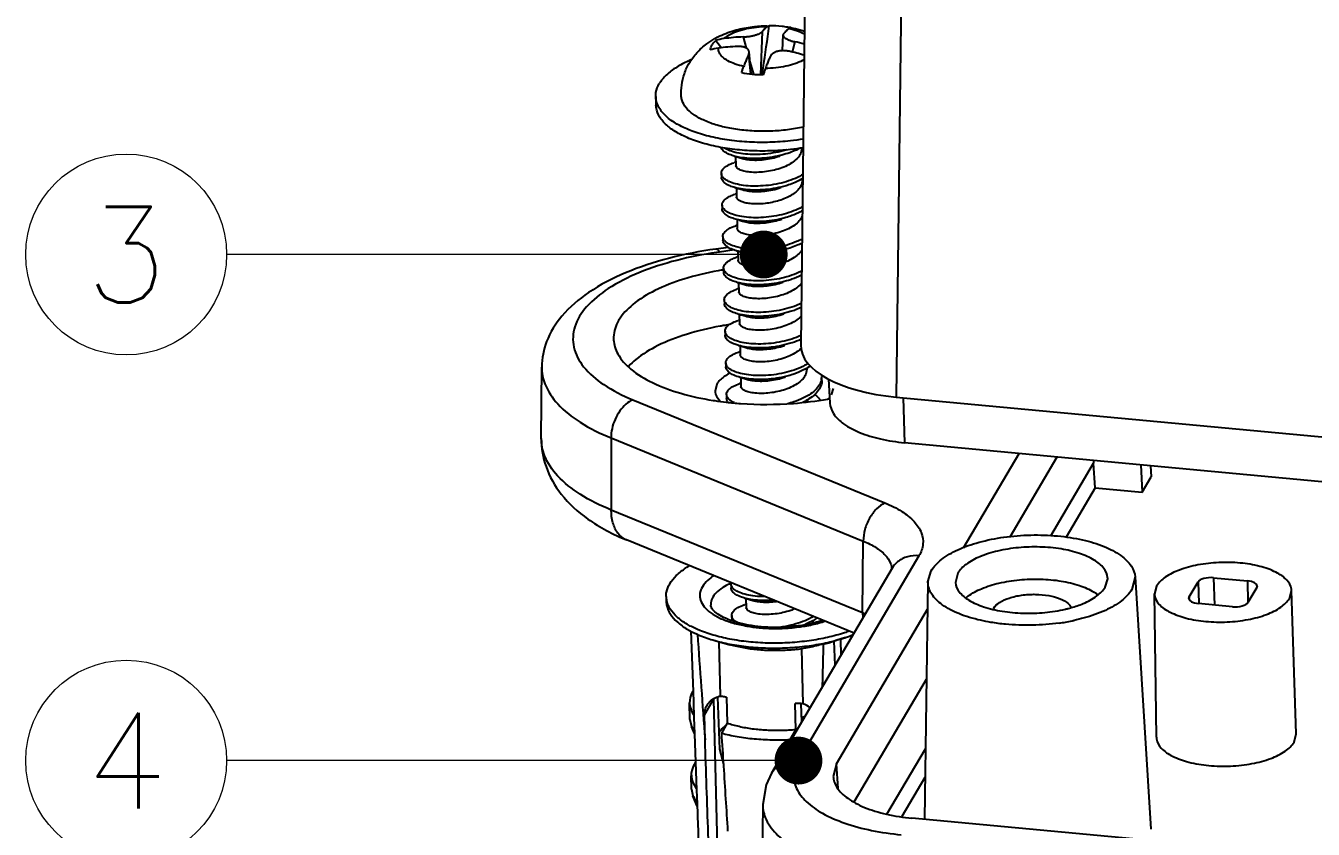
# Model space of a CAD drawing. Header units: millimetres. Extents: x 1396 to 1781, y -411 to -144.
# Drawn here: x 1429.33 to 1469.72, y -373.49 to -348.3 of the extents above; entities that cross this region are included whole.
import ezdxf
from ezdxf.enums import TextEntityAlignment as Align

# ---------------------------------------------------------------- set-up
doc = ezdxf.new("R2010")
doc.units = ezdxf.units.MM
doc.layers.add('02___PRT_ALL_AXES', color=7, linetype='Continuous')
doc.layers.add('3_ALL_AXES', color=7, linetype='Continuous')
doc.layers.add('from', color=7, linetype='Continuous', lineweight=13)
doc.styles.add('TXT', font='txt.shx', dxfattribs={"bigfont": 'gbcbig.shx'})
doc.styles.add('宋体', font='SimSun.ttf')
doc.dimstyles.new('YanXiu', dxfattribs={"dimscale": 1.5, "dimtxt": 2.5, "dimasz": 2.2, "dimexe": 0.65, "dimexo": 0.65, "dimgap": 0.5, "dimtad": 1, "dimdsep": 46, "dimtxsty": '宋体', "dimcen": 0, "dimclrd": 3, "dimclre": 3, "dimclrt": 3, "dimazin": 2, "dimtfac": 1, "dimtofl": 0, "dimtmove": 0, "dimatfit": 3, "dimfxl": 1, "dimlwd": 5, "dimlwe": 5, "dimarcsym": 0})

# ---------------------------------------------------------------- blocks, each defined once
blk = doc.blocks.new('u21')
at = {"color": 7, "linetype": 'Continuous'}
for p, q in [((-121.41, 71.228), (-121.747, 42.954)), ((-118.414, 69.589), (-118.751, 41.317)), ((-123.556, 52.61), (-123.458, 52.261)), ((-122.961, 52.774), (-123.014, 51.431)), ((-122.315, 52.18), (-122.299, 52.672)), ((-124.41, 52.499), (-124.261, 52.315)), ((-124.261, 52.315), (-124.227, 52.272)), ((-123.305, 51.449), (-123.366, 52.138)), ((-121.933, 52.458), (-122.011, 52.137)), ((-123.381, 52.06), (-123.318, 51.451)), ((-123.339, 51.83), (-123.231, 51.442)), ((-121.715, 49.124), (-121.748, 48.964)), ((-123.786, 48.685), (-123.83, 48.67)), ((-124.237, 48.33), (-124.235, 48.206)), ((-121.692, 48.134), (-121.724, 47.973)), ((-123.762, 47.695), (-123.807, 47.68)), ((-124.214, 47.34), (-124.211, 47.216)), ((-123.788, 46.895), (-123.831, 46.908)), ((-123.739, 46.705), (-123.783, 46.69)), ((-123.53, 46.822), (-123.483, 46.809)), ((-124.191, 46.35), (-124.188, 46.226)), ((-124.015, 46.012), (-124.41, 45.957)), ((-123.836, 45.93), (-124.293, 45.866)), ((-123.716, 45.715), (-123.76, 45.7)), ((-124.168, 45.36), (-124.165, 45.236)), ((-123.693, 44.724), (-123.737, 44.71)), ((-124.145, 44.37), (-124.142, 44.246)), ((-123.67, 43.734), (-123.714, 43.72)), ((-124.122, 43.379), (-124.119, 43.256)), ((-123.646, 42.744), (-123.691, 42.729)), ((-129.884, 40.019), (-129.872, 42.259)), ((-124.098, 42.389), (-124.095, 42.265)), ((-121.553, 42.193), (-121.585, 42.032)), ((-124.377, 41.724), (-124.435, 41.498)), ((-123.623, 41.754), (-123.668, 41.739)), ((-121.085, 41.841), (-121.088, 41.964)), ((-120.88, 41.886), (-120.833, 41.125)), ((-127.018, 41.235), (-119.105, 37.999)), ((-124.075, 41.399), (-124.072, 41.275)), ((-120.78, 41.387), (-120.721, 41.587)), ((-118.751, 41.317), (-22.932, 32.335)), ((-118.537, 41.297), (-118.489, 39.887)), ((-127.698, 40.035), (-127.691, 37.776)), ((-127.698, 40.035), (-119.786, 36.799)), ((-22.673, 30.905), (-118.489, 39.887)), ((-116.639, 36.592), (-114.898, 39.551)), ((-115.173, 36.94), (-113.703, 39.439)), ((-113.905, 36.97), (-112.564, 39.249)), ((-112.564, 39.332), (-112.566, 39.249)), ((-112.509, 38.471), (-112.564, 39.249)), ((-111.076, 39.192), (-111.038, 38.333)), ((-111.038, 38.333), (-110.755, 38.815)), ((-110.776, 39.164), (-110.755, 38.815)), ((-112.509, 38.471), (-113.421, 36.92)), ((-112.509, 38.471), (-111.038, 38.333)), ((-119.806, 34.55), (-127.691, 37.776)), ((-120.073, 33.919), (-127.207, 36.837)), ((-119.806, 34.55), (-119.786, 36.799)), ((-118.879, 35.949), (-122.66, 29.523)), ((-118.038, 36.342), (-121.818, 29.918)), ((-118.879, 35.949), (-118.879, 35.949)), ((-117.756, 35.525), (-117.652, 35.873)), ((-116.819, 35.794), (-116.894, 35.504)), ((-112.195, 35.361), (-112.119, 35.617)), ((-111.259, 35.677), (-111.361, 35.283)), ((-111.259, 35.678), (-110.766, 27.766)), ((-108.796, 35.653), (-108.77, 34.796)), ((-108.796, 35.653), (-107.731, 35.553)), ((-107.731, 35.553), (-107.723, 34.877)), ((-123.936, 35.458), (-123.933, 35.334)), ((-117.756, 35.525), (-117.87, 28.077)), ((-110.583, 35.393), (-110.651, 35.151)), ((-110.589, 30.65), (-110.651, 35.152)), ((-109.559, 35.05), (-109.283, 35.519)), ((-109.283, 35.519), (-109.263, 34.843)), ((-107.444, 35.346), (-107.72, 34.877)), ((-107.432, 35.391), (-107.444, 35.346)), ((-106.421, 35.003), (-106.353, 35.253)), ((-106.203, 30.753), (-106.352, 35.252)), ((-123.461, 34.823), (-123.505, 34.808)), ((-109.572, 35.003), (-109.559, 35.05)), ((-109.557, 35.003), (-109.559, 35.05)), ((-108.208, 34.743), (-109.272, 34.843)), ((-123.913, 34.468), (-123.91, 34.344)), ((-120.624, 29.818), (-117.769, 34.671)), ((-120.066, 28.624), (-117.803, 32.47)), ((-106.273, 30.498), (-106.203, 30.753)), ((-119.044, 28.236), (-117.837, 30.288)), ((-120.624, 29.818), (-120.728, 29.417)), ((-120.577, 29.042), (-120.624, 29.818)), ((-117.85, 29.392), (-118.574, 28.162)), ((-122.941, 28.546), (-122.967, 26.288)), ((-22.441, 19.131), (-118.258, 28.113))]:
    blk.add_line(p, q, dxfattribs=at)
for points in [[(-123.835, 48.876), (-123.745, 48.851), (-123.644, 48.822), (-123.577, 48.802)], [(-123.811, 47.886), (-123.722, 47.861), (-123.621, 47.832), (-123.553, 47.812)], [(-123.67, 46.862), (-123.57, 46.833), (-123.53, 46.822)], [(-123.765, 45.905), (-123.676, 45.88), (-123.575, 45.851), (-123.507, 45.832)], [(-123.742, 44.915), (-123.652, 44.89), (-123.551, 44.861), (-123.484, 44.841)], [(-123.719, 43.925), (-123.629, 43.9), (-123.528, 43.871), (-123.461, 43.851)], [(-123.696, 42.935), (-123.606, 42.91), (-123.505, 42.881), (-123.438, 42.861)], [(-123.672, 41.945), (-123.583, 41.92), (-123.482, 41.891), (-123.414, 41.871)], [(-123.51, 35.013), (-123.42, 34.988), (-123.319, 34.96), (-123.252, 34.94)], [(-122.66, 29.523), (-122.831, 29.155), (-122.941, 28.545)]]:
    blk.add_lwpolyline(points, dxfattribs=at)
for centre, radius, start, end in [((-321.012, 80.864), 200.232, 351.60535, 351.98937), ((-122.724, 52.867), 0.0936, 95.9445, 97.8874), ((-122.745, 49.128), 3.833, 83.8208, 89.8374), ((-122.705, 49.488), 3.47, 80.9335, 83.8263), ((-122.667, 49.732), 3.223, 79.0741, 80.9188), ((-123.944, 51.045), 1.527, 97.9407, 107.7541), ((-123.335, 46.714), 5.901, 92.1454, 97.991), ((-122.046, 52.799), 0.0979, 96.0125, 102.8685), ((-124.119, 50.747), 1.527, 97.9407, 107.7541), ((-123.51, 46.415), 5.901, 92.1454, 97.991), ((-123.567, 45.667), 6.655, 73.1522, 77.3394), ((-123.388, 45.979), 6.641, 74.6849, 77.3424), ((-185.894, 60.987), 63.66, 351.36721, 351.54932), ((-122.45, 32.655), 13.339, 97.943, 98.3617), ((-123.898, 45.416), 0.283, 215.8406, 217.6295), ((-122.482, 33.472), 10.225, 98.5445, 99.3515), ((-123.209, 40.577), 1.672, 116.286, 117.8062), ((-121.532, 41.953), 0.444, 346.191, 1.4393), ((-122.994, 50.769), 9.673, 261.0601, 261.3807), ((-122.949, 51.069), 9.976, 261.3881, 263.4723), ((-122.772, 51.823), 10.732, 274.2376, 280.0283), ((-121.873, 41.194), 0.344, 357.4247, 1.4442), ((-122.671, 51.195), 10.096, 280.0832, 280.3002), ((-122.655, 51.108), 10.007, 280.3003, 280.4444), ((-122.89, 51.598), 10.508, 263.4765, 265.94), ((-122.834, 52.507), 11.419, 265.9848, 274.2932), ((-120.921, 31.755), 3.01, 66.5437, 68.2428), ((-118.134, 34.553), 1.672, 180.1171, 185.0633), ((-115.458, 34.563), 0.273, 149.5811, 156.8358), ((-114.404, 38.748), 4.192, 283.2429, 284.6542), ((-114.335, 38.483), 3.919, 284.6574, 285.8603), ((-121.717, 34.262), 0.349, 354.3601, 1.466), ((-114.537, 40.702), 6.533, 277.8954, 281.4663), ((-114.445, 40.228), 6.05, 281.5057, 282.1514), ((-122.549, 33.725), 2.594, 288.4763, 291.3327), ((-122.588, 33.725), 2.725, 288.5119, 288.9813)]:
    blk.add_arc(centre, radius, start, end, dxfattribs=at)
for centre, major_axis, ratio, start_param, end_param in [((-117.745, 43.021), (4.001, 0.095), 0.434926, 3.125946, 4.448003), ((-108.896, 35.482), (0.4, 0.009), 0.435093, 1.307273, 2.877994), ((-107.832, 35.382), (0.4, 0.009), 0.435059, -0.002161, 1.307101), ((-109.172, 35.014), (0.4, 0.009), 0.435059, -3.133589, -1.834492), ((-108.107, 34.914), (0.4, 0.009), 0.435093, -1.834319, -0.263599)]:
    blk.add_ellipse(centre, major_axis=major_axis, ratio=ratio, start_param=start_param, end_param=end_param, dxfattribs=at)
for points, start_tangent, end_tangent in [([(-122.802, 52.93), (-123.131, 52.91), (-123.444, 52.86), (-123.728, 52.782), (-123.969, 52.679), (-124.155, 52.557)], (-0.999939, -0.011082), (-0.766595, -0.642131)), ([(-122.802, 52.93), (-122.829, 52.908), (-122.856, 52.884), (-122.883, 52.858), (-122.91, 52.83), (-122.936, 52.802), (-122.961, 52.774)], (-0.788317, -0.615269), (-0.647117, -0.762391)), ([(-122.802, 52.93), (-122.768, 52.951), (-122.737, 52.96)], (0.788317, 0.615269), (0.990553, 0.137133)), ([(-123.556, 52.61), (-123.507, 52.613), (-123.459, 52.617), (-123.411, 52.622), (-123.361, 52.629), (-123.311, 52.638), (-123.26, 52.648), (-123.21, 52.66), (-123.163, 52.672), (-123.12, 52.686), (-123.081, 52.701), (-123.047, 52.716), (-123.018, 52.73), (-122.995, 52.745), (-122.976, 52.759), (-122.961, 52.774)], (0.999286, 0.037787), (0.647117, 0.762391)), ([(-122.283, 52.711), (-122.293, 52.695), (-122.298, 52.679), (-122.299, 52.672)], (-0.647117, -0.762391), (-0.032424, -0.999474)), ([(-122.299, 52.672), (-122.298, 52.663), (-122.294, 52.645), (-122.283, 52.626), (-122.267, 52.606), (-122.245, 52.586), (-122.217, 52.566), (-122.185, 52.547), (-122.148, 52.529), (-122.108, 52.512), (-122.067, 52.496), (-122.025, 52.482), (-121.98, 52.47), (-121.933, 52.458)], (-0.032424, -0.999474), (0.975716, -0.219037)), ([(-122.125, 52.866), (-122.151, 52.845), (-122.178, 52.821), (-122.206, 52.794), (-122.233, 52.767), (-122.259, 52.739), (-122.283, 52.711)], (-0.788317, -0.615269), (-0.647117, -0.762391)), ([(-122.068, 52.895), (-122.09, 52.887), (-122.125, 52.866)], (-0.975165, -0.221481), (-0.788317, -0.615269)), ([(-121.63, 52.692), (-121.852, 52.79), (-122.125, 52.866)], (-0.872991, 0.487736), (-0.978171, 0.207804)), ([(-124.585, 52.201), (-124.567, 52.278), (-124.531, 52.353)], (0.121321, 0.992613), (0.507097, 0.861889)), ([(-124.531, 52.353), (-124.479, 52.427), (-124.41, 52.499)], (0.507097, 0.861889), (0.738896, 0.673819)), ([(-123.534, 51.685), (-123.807, 51.761), (-124.032, 51.862), (-124.199, 51.982), (-124.3, 52.117), (-124.33, 52.259)], (-0.978171, 0.207804), (0.041656, 0.999132)), ([(-123.366, 52.138), (-123.366, 52.139), (-123.371, 52.164), (-123.382, 52.189), (-123.398, 52.213), (-123.421, 52.235), (-123.448, 52.255), (-123.481, 52.272), (-123.517, 52.287), (-123.557, 52.298), (-123.597, 52.305), (-123.64, 52.31), (-123.684, 52.313), (-123.731, 52.312)], (-0.088932, 0.996038), (-0.999286, -0.037787)), ([(-123.381, 52.06), (-123.371, 52.087), (-123.366, 52.113), (-123.366, 52.138)], (0.408606, 0.912711), (-0.088932, 0.996038)), ([(-122.109, 52.16), (-122.157, 52.169), (-122.205, 52.176), (-122.254, 52.179), (-122.304, 52.18), (-122.354, 52.178), (-122.406, 52.172), (-122.455, 52.162), (-122.502, 52.149), (-122.545, 52.133), (-122.584, 52.114), (-122.618, 52.094), (-122.646, 52.071), (-122.67, 52.048), (-122.689, 52.023), (-122.703, 51.996)], (-0.975716, 0.219037), (-0.408606, -0.912711)), ([(-123.381, 52.06), (-123.405, 52.005), (-123.43, 51.946), (-123.457, 51.883), (-123.483, 51.818), (-123.509, 51.752), (-123.534, 51.685)], (-0.408606, -0.912711), (-0.352065, -0.935975)), ([(-122.703, 51.996), (-122.728, 51.942), (-122.753, 51.883), (-122.779, 51.82), (-122.805, 51.755), (-122.831, 51.688), (-122.857, 51.622)], (-0.408606, -0.912711), (-0.352065, -0.935975)), ([(-121.638, 51.901), (-121.69, 51.872), (-121.931, 51.769), (-122.215, 51.691), (-122.528, 51.641), (-122.857, 51.622)], (-0.86269, -0.505733), (-0.999939, -0.011082)), ([(-123.599, 51.49), (-123.569, 51.588), (-123.534, 51.685)], (0.280732, 0.959786), (0.352065, 0.935975)), ([(-123.599, 51.49), (-123.269, 51.444), (-122.921, 51.427)], (0.981846, -0.189681), (0.999991, -0.004223)), ([(-122.857, 51.622), (-122.891, 51.524), (-122.921, 51.427)], (-0.352065, -0.935975), (-0.280732, -0.959786)), ([(-123.835, 48.876), (-123.893, 48.893), (-124.08, 48.973), (-124.203, 49.069), (-124.25, 49.15)], (-0.963296, 0.268443), (-0.303172, 0.952936)), ([(-122.196, 49.071), (-122.216, 49.064), (-122.531, 48.986), (-122.857, 48.939), (-123.179, 48.922), (-123.481, 48.936), (-123.749, 48.978), (-123.971, 49.044), (-124.134, 49.129), (-124.137, 49.131)], (-0.954305, -0.298834), (-0.81582, 0.578306)), ([(-122.155, 48.959), (-122.401, 48.89), (-122.726, 48.83), (-123.054, 48.801), (-123.367, 48.803), (-123.652, 48.835), (-123.835, 48.876)], (-0.949856, -0.312687), (-0.963296, 0.268443)), ([(-121.748, 48.964), (-121.838, 48.823), (-121.983, 48.691), (-122.173, 48.578), (-122.393, 48.487), (-122.634, 48.42), (-122.882, 48.379), (-123.122, 48.363), (-123.343, 48.372), (-123.528, 48.403), (-123.667, 48.452), (-123.755, 48.515), (-123.783, 48.58)], (-0.393359, -0.919385), (-0.042563, 0.999094)), ([(-123.577, 48.802), (-123.538, 48.791), (-123.354, 48.76), (-123.134, 48.751), (-122.894, 48.767), (-122.645, 48.808), (-122.404, 48.875), (-122.389, 48.88)], (0.957779, -0.287507), (0.944375, 0.328872)), ([(-121.771, 49.123), (-121.817, 49.098), (-122.093, 48.98), (-122.155, 48.959)], (-0.877123, -0.480266), (-0.949856, -0.312687)), ([(-124.237, 48.33), (-124.232, 48.376), (-124.169, 48.483), (-124.037, 48.581), (-123.844, 48.666), (-123.83, 48.67)], (-0.030534, 0.999534), (0.949803, 0.312848)), ([(-124.204, 48.23), (-124.224, 48.268), (-124.237, 48.33)], (-0.552873, 0.833266), (-0.030534, 0.999534)), ([(-123.812, 47.886), (-123.964, 47.938), (-124.122, 48.026), (-124.213, 48.127), (-124.234, 48.206)], (-0.963688, 0.267031), (-0.040559, 0.999177)), ([(-121.681, 48.297), (-121.721, 48.273), (-121.982, 48.148), (-122.279, 48.049), (-122.599, 47.98), (-122.926, 47.941), (-123.244, 47.933), (-123.538, 47.955), (-123.794, 48.004), (-124, 48.076), (-124.145, 48.166), (-124.204, 48.23)], (-0.854, -0.520273), (-0.552873, 0.833266)), ([(-121.684, 48.17), (-121.917, 48.05), (-122.131, 47.969)], (-0.855673, -0.517517), (-0.949937, -0.312441)), ([(-124.214, 47.34), (-124.196, 47.421), (-124.109, 47.527), (-123.954, 47.622), (-123.807, 47.68)], (-0.005964, 0.999982), (0.950118, 0.311891)), ([(-122.131, 47.969), (-122.209, 47.945), (-122.527, 47.868), (-122.856, 47.822), (-123.179, 47.808), (-123.481, 47.825), (-123.747, 47.869), (-123.812, 47.886)], (-0.949937, -0.312441), (-0.963688, 0.267031)), ([(-123.553, 47.812), (-123.514, 47.801), (-123.329, 47.77), (-123.108, 47.761), (-122.868, 47.777), (-122.62, 47.818), (-122.379, 47.885), (-122.366, 47.89)], (0.957773, -0.287525), (0.944372, 0.328879)), ([(-121.724, 47.973), (-121.802, 47.848), (-121.924, 47.728), (-122.085, 47.622), (-122.272, 47.533), (-122.481, 47.463), (-122.701, 47.412), (-122.922, 47.382), (-123.135, 47.373), (-123.331, 47.383), (-123.497, 47.411)], (-0.393359, -0.919385), (-0.972219, 0.234074)), ([(-124.176, 47.234), (-124.211, 47.312), (-124.214, 47.34)], (-0.579891, 0.814694), (-0.005964, 0.999982)), ([(-121.693, 47.286), (-121.767, 47.245), (-122.039, 47.127), (-122.345, 47.036), (-122.668, 46.975), (-122.994, 46.945), (-123.306, 46.946), (-123.591, 46.976), (-123.834, 47.032)], (-0.866143, -0.499797), (-0.955088, 0.296321)), ([(-123.497, 47.411), (-123.615, 47.449), (-123.701, 47.496), (-123.75, 47.551), (-123.76, 47.59)], (-0.972219, 0.234074), (-0.039087, 0.999236)), ([(-123.831, 46.908), (-124.023, 46.987), (-124.15, 47.082), (-124.208, 47.188), (-124.211, 47.216)], (-0.955088, 0.296321), (-0.005964, 0.999982)), ([(-124.153, 47.206), (-124.176, 47.234)], (-0.673262, 0.739404), (-0.579891, 0.814694)), ([(-123.834, 47.032), (-124.026, 47.11), (-124.153, 47.206)], (-0.955088, 0.296321), (-0.673262, 0.739404)), ([(-122.108, 46.979), (-122.332, 46.915), (-122.656, 46.853), (-122.984, 46.822), (-123.299, 46.822), (-123.586, 46.852), (-123.788, 46.895)], (-0.949855, -0.312691), (-0.96334, 0.268284)), ([(-121.701, 46.983), (-121.791, 46.843), (-121.937, 46.711), (-122.127, 46.598), (-122.347, 46.507), (-122.587, 46.44), (-122.836, 46.398), (-123.076, 46.383), (-123.297, 46.392), (-123.482, 46.423), (-123.621, 46.471), (-123.709, 46.534), (-123.737, 46.6)], (-0.393359, -0.919385), (-0.042559, 0.999094)), ([(-123.483, 46.809), (-123.317, 46.781), (-123.121, 46.771), (-122.908, 46.78), (-122.687, 46.81), (-122.467, 46.861), (-122.343, 46.9)], (0.972219, -0.234074), (0.944303, 0.329078)), ([(-121.694, 47.159), (-121.752, 47.128), (-122.025, 47.008), (-122.108, 46.979)], (-0.867744, -0.497012), (-0.949855, -0.312691)), ([(-124.19, 46.35), (-124.188, 46.386), (-124.13, 46.494), (-124.003, 46.594), (-123.811, 46.681), (-123.783, 46.69)], (-0.038305, 0.999266), (0.949702, 0.313154)), ([(-124.159, 46.252), (-124.173, 46.277), (-124.19, 46.35)], (-0.538544, 0.842597), (-0.038305, 0.999266)), ([(-123.765, 45.905), (-123.927, 45.962), (-124.082, 46.051), (-124.17, 46.153), (-124.187, 46.226)], (-0.963694, 0.267009), (-0.038305, 0.999266)), ([(-121.705, 46.276), (-121.879, 46.191), (-122.174, 46.086), (-122.494, 46.01), (-122.824, 45.965), (-123.148, 45.952), (-123.45, 45.969), (-123.715, 46.015), (-123.93, 46.085), (-124.085, 46.175), (-124.159, 46.252)], (-0.877046, -0.480406), (-0.538544, 0.842597)), ([(-121.706, 46.15), (-121.876, 46.067), (-122.085, 45.989)], (-0.878352, -0.478014), (-0.949934, -0.312451)), ([(-124.41, 45.957), (-125.892, 45.664), (-127.243, 45.213), (-128.4, 44.595), (-129.241, 43.853), (-129.718, 43.061), (-129.872, 42.259)], (-0.990405, -0.138198), (-0.005657, -0.999984)), ([(-124.39, 45.852), (-125.635, 45.604), (-126.825, 45.213), (-127.786, 44.717), (-128.468, 44.142), (-128.834, 43.521), (-128.864, 42.885), (-128.556, 42.27), (-127.926, 41.709), (-127.018, 41.235)], (-0.989368, -0.145432), (0.925561, -0.378598)), ([(-124.293, 45.866), (-124.373, 45.95), (-124.41, 45.952)], (-0.541472, 0.840719), (-0.990021, -0.140923)), ([(-124.168, 45.36), (-124.14, 45.459), (-124.041, 45.564), (-123.874, 45.657), (-123.76, 45.7)], (-0.012561, 0.999921), (0.949952, 0.312397)), ([(-122.085, 45.989), (-122.171, 45.962), (-122.491, 45.886), (-122.821, 45.841), (-123.145, 45.828), (-123.447, 45.846), (-123.712, 45.891), (-123.765, 45.905)], (-0.949934, -0.312451), (-0.963694, 0.267009)), ([(-121.706, 45.938), (-121.768, 45.853), (-121.912, 45.722), (-122.102, 45.609), (-122.322, 45.518), (-122.562, 45.45), (-122.81, 45.408), (-123.05, 45.392), (-123.272, 45.401), (-123.459, 45.433), (-123.597, 45.481), (-123.685, 45.544), (-123.714, 45.61)], (-0.508546, -0.861035), (-0.042524, 0.999095)), ([(-123.507, 45.832), (-123.468, 45.821), (-123.283, 45.79), (-123.062, 45.781), (-122.822, 45.796), (-122.573, 45.838), (-122.333, 45.905), (-122.32, 45.91)], (0.957773, -0.287526), (0.944372, 0.32888)), ([(-124.162, 45.306), (-124.333, 45.277), (-125.411, 45.018), (-126.32, 44.658), (-127.017, 44.216), (-127.458, 43.72)], (-0.987388, -0.158317), (-0.507097, -0.861889)), ([(-124.127, 45.25), (-124.167, 45.35), (-124.168, 45.36)], (-0.585457, 0.810704), (-0.012561, 0.999921)), ([(-123.742, 44.915), (-123.822, 44.94), (-124.003, 45.022), (-124.119, 45.119), (-124.164, 45.226), (-124.165, 45.236)], (-0.96335, 0.268248), (-0.012561, 0.999921)), ([(-121.718, 45.266), (-121.745, 45.252), (-122.025, 45.136), (-122.336, 45.047), (-122.664, 44.989), (-122.992, 44.963), (-123.305, 44.968), (-123.587, 45.003), (-123.824, 45.063), (-124.006, 45.145), (-124.122, 45.243)], (-0.887699, -0.460424), (-0.610483, 0.792029)), ([(-122.062, 44.999), (-122.333, 44.923), (-122.661, 44.866), (-122.989, 44.839), (-123.302, 44.844), (-123.584, 44.879), (-123.742, 44.915)], (-0.949866, -0.312658), (-0.96335, 0.268248)), ([(-121.72, 44.893), (-121.744, 44.863), (-121.888, 44.733), (-122.077, 44.619), (-122.297, 44.528), (-122.538, 44.46), (-122.785, 44.419), (-123.025, 44.402), (-123.248, 44.411), (-123.435, 44.442), (-123.574, 44.491), (-123.662, 44.554), (-123.69, 44.619)], (-0.606546, -0.795049), (-0.042552, 0.999094)), ([(-123.484, 44.842), (-123.445, 44.831), (-123.258, 44.799), (-123.036, 44.791), (-122.796, 44.807), (-122.548, 44.848), (-122.308, 44.916), (-122.297, 44.919)], (0.957771, -0.287532), (0.944369, 0.328888)), ([(-121.72, 45.14), (-121.742, 45.129), (-122.022, 45.012), (-122.062, 44.999)], (-0.888909, -0.458084), (-0.949866, -0.312658)), ([(-124.144, 44.37), (-124.137, 44.424), (-124.067, 44.531), (-123.928, 44.63), (-123.737, 44.71)], (-0.023737, 0.999718), (0.949993, 0.312271)), ([(-124.111, 44.269), (-124.134, 44.315), (-124.144, 44.37)], (-0.560648, 0.828054), (-0.023737, 0.999718)), ([(-123.719, 43.925), (-123.912, 43.995), (-124.056, 44.087), (-124.131, 44.191), (-124.141, 44.246)], (-0.96358, 0.267419), (-0.023737, 0.999718)), ([(-121.729, 44.259), (-121.881, 44.191), (-122.181, 44.09), (-122.504, 44.019), (-122.834, 43.98), (-123.155, 43.972), (-123.452, 43.995), (-123.709, 44.045), (-123.915, 44.119), (-124.059, 44.211), (-124.111, 44.269)], (-0.896209, -0.443631), (-0.560648, 0.828054)), ([(-121.73, 44.133), (-121.878, 44.067), (-122.039, 44.008)], (-0.897291, -0.44144), (-0.949898, -0.312561)), ([(-127.458, 43.72), (-127.617, 43.197), (-127.615, 43.113)], (-0.507097, -0.861889), (0.068353, -0.997661)), ([(-124.121, 43.379), (-124.121, 43.388), (-124.082, 43.497), (-123.97, 43.6), (-123.794, 43.691), (-123.714, 43.72)], (-0.033641, 0.999434), (0.94974, 0.313038)), ([(-122.039, 44.008), (-122.178, 43.966), (-122.501, 43.896), (-122.831, 43.856), (-123.152, 43.848), (-123.449, 43.871), (-123.706, 43.922), (-123.719, 43.925)], (-0.949898, -0.312561), (-0.96358, 0.267419)), ([(-121.734, 43.858), (-121.866, 43.742), (-122.055, 43.628), (-122.275, 43.537), (-122.516, 43.47), (-122.764, 43.428), (-123.004, 43.412), (-123.226, 43.421), (-123.412, 43.452), (-123.551, 43.501), (-123.639, 43.564), (-123.667, 43.629)], (-0.673484, -0.739202), (-0.042524, 0.999095)), ([(-123.461, 43.851), (-123.421, 43.84), (-123.234, 43.809), (-123.011, 43.8), (-122.771, 43.817), (-122.524, 43.858), (-122.282, 43.926), (-122.273, 43.929)], (0.957772, -0.287528), (0.944366, 0.328897)), ([(-124.144, 43.562), (-124.271, 43.54), (-125.334, 43.284), (-126.231, 42.93), (-126.919, 42.493), (-127.148, 42.277)], (-0.986707, -0.162508), (-0.676213, -0.736706)), ([(-124.088, 43.281), (-124.121, 43.379)], (-0.537685, 0.843146), (-0.033641, 0.999434)), ([(-123.696, 42.935), (-123.81, 42.972), (-123.981, 43.057), (-124.085, 43.157), (-124.119, 43.256)], (-0.963529, 0.267603), (-0.033641, 0.999434)), ([(-121.743, 43.251), (-122.03, 43.138), (-122.345, 43.055), (-122.674, 43.002), (-123.001, 42.981), (-123.309, 42.992), (-123.585, 43.031), (-123.813, 43.096), (-123.984, 43.181), (-124.088, 43.281)], (-0.905062, -0.425281), (-0.537685, 0.843146)), ([(-127.615, 43.113), (-127.485, 42.677), (-127.073, 42.194), (-126.397, 41.77), (-125.508, 41.436), (-124.497, 41.214)], (0.068353, -0.997661), (0.987851, -0.155407)), ([(-122.015, 43.018), (-122.027, 43.015), (-122.342, 42.931), (-122.671, 42.878), (-122.998, 42.858), (-123.306, 42.868), (-123.582, 42.907), (-123.696, 42.935)], (-0.949924, -0.312482), (-0.963529, 0.267603)), ([(-121.723, 42.855), (-121.842, 42.752), (-122.03, 42.639), (-122.25, 42.548), (-122.491, 42.48), (-122.739, 42.438), (-122.979, 42.422), (-123.202, 42.431), (-123.389, 42.462), (-123.528, 42.511), (-123.616, 42.574), (-123.644, 42.639)], (-0.690976, -0.722878), (-0.042555, 0.999094)), ([(-123.437, 42.861), (-123.398, 42.85), (-123.212, 42.819), (-122.99, 42.81), (-122.75, 42.826), (-122.502, 42.868), (-122.261, 42.935), (-122.25, 42.939)], (0.957771, -0.287532), (0.944369, 0.328888)), ([(-121.744, 43.125), (-122.015, 43.018)], (-0.905994, -0.423292), (-0.949924, -0.312482)), ([(-124.098, 42.389), (-124.084, 42.462), (-124.002, 42.569), (-123.851, 42.665), (-123.691, 42.729)], (-0.008892, 0.99996), (0.950136, 0.311836)), ([(-129.871, 42.259), (-129.772, 41.732), (-129.367, 41.102), (-128.665, 40.528), (-127.698, 40.035)], (0.000016, -1), (0.925561, -0.378598)), ([(-123.989, 42.056), (-124.145, 41.961), (-124.377, 41.724)], (-0.884462, -0.466613), (-0.507097, -0.861889)), ([(-124.062, 42.285), (-124.093, 42.353), (-124.098, 42.389)], (-0.576566, 0.81705), (-0.008892, 0.99996)), ([(-123.672, 41.945), (-123.699, 41.952), (-123.895, 42.029), (-124.027, 42.124), (-124.091, 42.229), (-124.095, 42.265)], (-0.963328, 0.268327), (-0.008892, 0.99996)), ([(-124.03, 42.248), (-124.062, 42.285)], (-0.697216, 0.716861), (-0.576566, 0.81705)), ([(-121.503, 42.38), (-121.614, 42.314), (-121.883, 42.191), (-122.188, 42.096), (-122.514, 42.03), (-122.843, 41.996), (-123.161, 41.994), (-123.452, 42.021), (-123.702, 42.076), (-123.898, 42.153), (-124.03, 42.248)], (-0.838046, -0.545599), (-0.697216, 0.716861)), ([(-121.992, 42.028), (-122.185, 41.972), (-122.511, 41.906), (-122.84, 41.872), (-123.158, 41.87), (-123.449, 41.898), (-123.672, 41.945)], (-0.949863, -0.312665), (-0.963328, 0.268327)), ([(-121.585, 42.032), (-121.675, 41.893), (-121.817, 41.763), (-122.005, 41.65), (-122.225, 41.558), (-122.467, 41.49), (-122.714, 41.448), (-122.954, 41.432), (-123.177, 41.44), (-123.366, 41.472), (-123.505, 41.521), (-123.593, 41.584), (-123.621, 41.649)], (-0.393359, -0.919385), (-0.04265, 0.99909)), ([(-121.441, 42.297), (-121.611, 42.191), (-121.88, 42.068), (-121.992, 42.028)], (-0.809544, -0.587059), (-0.949863, -0.312665)), ([(-124.075, 41.399), (-124.073, 41.427), (-124.021, 41.535), (-123.898, 41.637), (-123.711, 41.724), (-123.668, 41.739)], (-0.040976, 0.99916), (0.949661, 0.313281)), ([(-123.414, 41.871), (-123.375, 41.86), (-123.187, 41.829), (-122.965, 41.82), (-122.724, 41.836), (-122.477, 41.878), (-122.236, 41.946), (-122.227, 41.949)], (0.957772, -0.287528), (0.944366, 0.328897)), ([(-121.1, 41.847), (-121.159, 41.705), (-121.294, 41.536), (-121.492, 41.382), (-121.743, 41.249), (-122.035, 41.142), (-122.153, 41.109)], (-0.237713, -0.971335), (-0.96794, -0.251182)), ([(-121.085, 41.841), (-121.09, 41.758), (-121.156, 41.581), (-121.291, 41.412), (-121.489, 41.258), (-121.669, 41.158)], (0.024056, -0.999711), (-0.899497, -0.436926)), ([(-127.018, 41.235), (-127.23, 41.094), (-127.42, 40.881), (-127.57, 40.617), (-127.666, 40.326), (-127.698, 40.035)], (-0.907933, -0.419116), (0.003003, -0.999995)), ([(-124.435, 41.498), (-124.433, 41.472), (-124.307, 41.227), (-124.261, 41.18)], (0.049012, -0.998798), (0.734535, -0.678571)), ([(-124.044, 41.302), (-124.053, 41.318), (-124.075, 41.399)], (-0.530434, 0.847726), (-0.040976, 0.99916)), ([(-124.03, 41.162), (-124.05, 41.194), (-124.072, 41.275)], (-0.599416, 0.800438), (-0.040976, 0.99916)), ([(-123.839, 41.145), (-123.96, 41.217), (-124.044, 41.302)], (-0.906856, 0.42144), (-0.530434, 0.847726)), ([(-121.304, 41.404), (-121.21, 41.312), (-121.147, 41.229)], (0.762165, -0.647383), (0.540732, -0.841195)), ([(-120.899, 41.242), (-120.833, 41.311)], (0.729972, 0.683477), (0.635648, 0.771979)), ([(-120.833, 41.125), (-120.72, 40.799), (-120.401, 40.479), (-119.9, 40.208), (-119.248, 40.006), (-118.489, 39.887)], (0.065475, -0.997854), (0.995635, -0.093332)), ([(-129.884, 40.019), (-129.737, 39.136), (-129.261, 38.276), (-128.427, 37.494), (-127.207, 36.837)], (-0.005657, -0.999984), (0.925561, -0.378598)), ([(-127.691, 37.776), (-128.667, 38.272), (-129.375, 38.851), (-129.784, 39.487), (-129.884, 40.019)], (-0.925561, 0.378598), (-0.000016, 1)), ([(-119.105, 37.999), (-119.368, 37.81), (-119.588, 37.517), (-119.735, 37.163), (-119.785, 36.799)], (-0.907933, -0.419115), (0.003003, -0.999995)), ([(-119.105, 37.999), (-118.576, 37.729), (-118.189, 37.413), (-117.965, 37.066), (-117.915, 36.703), (-118.038, 36.342)], (0.925537, -0.378658), (-0.506838, -0.862041)), ([(-127.207, 36.837), (-127.241, 36.852), (-127.481, 37.052), (-127.637, 37.37), (-127.691, 37.776)], (-0.926824, 0.375495), (-0.003003, 0.999995)), ([(-119.786, 36.799), (-119.387, 36.598), (-119.098, 36.362), (-118.93, 36.103)], (0.92763, -0.373501), (0.355398, -0.934715)), ([(-117.652, 35.873), (-117.334, 36.221), (-116.824, 36.525), (-116.155, 36.765), (-115.374, 36.924), (-114.534, 36.991), (-113.692, 36.962), (-112.906, 36.839), (-112.229, 36.629), (-111.707, 36.348), (-111.376, 36.015), (-111.259, 35.677)], (0.507097, 0.861889), (0.06582, -0.997831)), ([(-118.038, 36.342), (-118.401, 36.31), (-118.708, 36.15), (-118.879, 35.949)], (-0.995635, 0.093332), (-0.508277, -0.861193)), ([(-112.119, 35.617), (-112.12, 35.656), (-112.239, 35.946), (-112.54, 36.204), (-113.004, 36.414), (-113.583, 36.554), (-114.246, 36.616), (-114.92, 36.594), (-115.57, 36.488), (-116.127, 36.311), (-116.557, 36.072), (-116.819, 35.794)], (0.022655, 0.999743), (-0.507097, -0.861889)), ([(-118.93, 36.103), (-118.891, 35.92)], (0.355398, -0.934715), (0.060669, -0.998158)), ([(-106.353, 35.253), (-106.356, 35.296), (-106.502, 35.579), (-106.843, 35.824), (-107.346, 36.009), (-107.963, 36.114), (-108.632, 36.129), (-109.289, 36.054), (-109.868, 35.894), (-110.314, 35.667), (-110.583, 35.393)], (-0.01991, 0.999802), (-0.507097, -0.861889)), ([(-116.56, 35.027), (-116.5, 35.074), (-116.077, 35.309), (-115.529, 35.484), (-114.89, 35.587), (-114.227, 35.609), (-113.575, 35.548), (-113.005, 35.41), (-112.548, 35.204)], (0.766284, 0.642501), (0.854454, -0.519527)), ([(-123.936, 35.458), (-123.932, 35.496)], (-0.005689, 0.999984), (0.20226, 0.979332)), ([(-123.898, 35.352), (-123.933, 35.432), (-123.936, 35.458)], (-0.580576, 0.814206), (-0.005689, 0.999984)), ([(-123.51, 35.013), (-123.558, 35.028), (-123.748, 35.107), (-123.874, 35.203), (-123.93, 35.309), (-123.933, 35.334)], (-0.963285, 0.268482), (-0.005689, 0.999984)), ([(-123.877, 35.326), (-123.898, 35.352)], (-0.665037, 0.74681), (-0.580576, 0.814206)), ([(-122.872, 35.06), (-123.029, 35.064), (-123.316, 35.094), (-123.561, 35.151), (-123.751, 35.231), (-123.877, 35.326)], (-0.999998, 0.001823), (-0.665037, 0.74681)), ([(-115.782, 34.253), (-116.108, 34.317), (-116.785, 34.526), (-117.307, 34.807), (-117.638, 35.141), (-117.756, 35.504), (-117.756, 35.525)], (-0.986368, 0.164557), (0.017172, 0.999853)), ([(-116.894, 35.504), (-116.894, 35.499), (-116.775, 35.209), (-116.474, 34.951), (-116.01, 34.742), (-115.431, 34.602)], (0.058461, -0.99829), (0.986932, -0.161137)), ([(-113.264, 34.714), (-112.887, 34.845), (-112.457, 35.083), (-112.195, 35.361)], (0.961903, 0.273391), (0.507097, 0.861889)), ([(-111.361, 35.283), (-111.679, 34.935), (-112.19, 34.63), (-112.859, 34.39), (-113.172, 34.314)], (-0.507097, -0.861889), (-0.977591, -0.210515)), ([(-112.548, 35.204), (-112.425, 35.12)], (0.854454, -0.519527), (0.794439, -0.607344)), ([(-110.651, 35.151), (-110.647, 35.1), (-110.502, 34.817), (-110.161, 34.572), (-109.657, 34.387), (-109.041, 34.282), (-108.371, 34.267), (-107.715, 34.342), (-107.135, 34.502), (-106.689, 34.729), (-106.421, 35.003)], (0.000925, -1), (0.507097, 0.861889)), ([(-123.912, 34.468), (-123.909, 34.506), (-123.85, 34.614), (-123.72, 34.715), (-123.527, 34.801), (-123.505, 34.808)], (-0.036816, 0.999322), (0.949728, 0.313077)), ([(-122.594, 34.947), (-122.71, 34.94), (-123.026, 34.94), (-123.313, 34.971), (-123.51, 35.013)], (-0.996864, -0.079128), (-0.963285, 0.268482)), ([(-123.252, 34.94), (-123.213, 34.929), (-123.023, 34.898), (-122.799, 34.889), (-122.559, 34.906), (-122.507, 34.912)], (0.957805, -0.287417), (0.99026, 0.139232)), ([(-115.694, 34.701), (-115.514, 34.876), (-115.207, 35.017), (-114.819, 35.105), (-114.383, 35.132), (-113.967, 35.093), (-113.606, 34.991), (-113.356, 34.844), (-113.263, 34.728)], (0.507097, 0.861889), (0.456858, -0.88954)), ([(-123.881, 34.37), (-123.896, 34.397), (-123.912, 34.468)], (-0.541558, 0.840663), (-0.036816, 0.999322)), ([(-123.902, 34.3), (-123.909, 34.344)], (-0.269623, 0.962966), (-0.036816, 0.999322)), ([(-123.734, 34.244), (-123.81, 34.295), (-123.881, 34.37)], (-0.869322, 0.494246), (-0.541558, 0.840663)), ([(-121.933, 34.677), (-122.06, 34.628), (-122.304, 34.559), (-122.553, 34.517), (-122.792, 34.501), (-123.016, 34.509), (-123.206, 34.541), (-123.345, 34.591), (-123.431, 34.653), (-123.458, 34.718)], (-0.919519, -0.393044), (-0.043267, 0.999064)), ([(-121.347, 34.44), (-121.352, 34.437), (-121.608, 34.306), (-121.903, 34.202), (-122.224, 34.126), (-122.418, 34.096)], (-0.850448, -0.52606), (-0.99232, -0.123693)), ([(-121.235, 34.391), (-121.349, 34.313), (-121.605, 34.183), (-121.612, 34.179)], (-0.79849, -0.602008), (-0.921312, -0.388825)), ([(-115.431, 34.602), (-114.768, 34.54), (-114.093, 34.562), (-113.444, 34.667)], (0.986932, -0.161137), (0.973372, 0.229232)), ([(-113.64, 34.231), (-114.48, 34.164), (-115.322, 34.193), (-115.782, 34.253)], (-0.990424, -0.138059), (-0.986368, 0.164557)), ([(-110.589, 30.649), (-110.585, 30.598), (-110.437, 30.309), (-110.089, 30.058), (-109.576, 29.87), (-108.946, 29.763), (-108.263, 29.747), (-107.593, 29.824), (-107.002, 29.987), (-106.547, 30.219), (-106.273, 30.498)], (0.000943, -1), (0.507097, 0.861889)), ([(-121.818, 29.918), (-122.181, 29.885), (-122.487, 29.726), (-122.659, 29.524)], (-0.995635, 0.093332), (-0.508278, -0.861193)), ([(-121.818, 29.918), (-121.96, 29.482), (-121.877, 29.047), (-121.572, 28.634), (-121.061, 28.265), (-120.368, 27.959), (-119.53, 27.731), (-118.592, 27.593)], (-0.506759, -0.862088), (0.995625, -0.09344)), ([(-120.728, 29.417), (-120.698, 29.257), (-120.61, 29.074), (-120.468, 28.9), (-120.274, 28.736), (-120.031, 28.586), (-119.745, 28.451), (-119.418, 28.335), (-119.058, 28.239), (-118.258, 28.113)], (0.062968, -0.998016), (0.995635, -0.093332)), ([(-122.94, 28.545), (-122.836, 28.074), (-122.463, 27.572), (-121.839, 27.122), (-120.995, 26.747), (-119.972, 26.465), (-118.821, 26.29)], (-0.005908, -0.999983), (0.995209, -0.097772))]:
    blk.add_spline(points, degree=3, dxfattribs=dict(at, start_tangent=start_tangent, end_tangent=end_tangent))
at = {"layer": '02___PRT_ALL_AXES', "color": 7, "linetype": 'Continuous'}
for p, q in [((-125.969, 35.061), (-125.966, 34.906)), ((-125.192, 33.982), (-125.124, 32.081)), ((-124.445, 33.685), (-123.971, 33.55)), ((-124.263, 31.944), (-124.303, 33.644)), ((-120.647, 33.679), (-120.698, 33.664)), ((-120.67, 32.906), (-120.698, 33.664)), ((-120.345, 33.781), (-120.646, 33.68)), ((-120.498, 33.729), (-120.486, 33.217)), ((-121.718, 33.42), (-121.678, 31.702)), ((-125.142, 32.08), (-125.124, 32.079)), ((-125.124, 32.081), (-125.112, 31.737)), ((-124.361, 31.912), (-124.296, 30.275)), ((-124.076, 31.906), (-124.057, 31.087)), ((-125.221, 31.205), (-125.233, 31.734)), ((-125.112, 31.737), (-125.095, 31.266)), ((-124.767, 31.34), (-124.479, 31.83)), ((-124.479, 31.83), (-124.089, 15.182)), ((-121.902, 30.885), (-121.922, 31.704)), ((-121.74, 31.707), (-121.74, 31.7)), ((-121.74, 31.7), (-121.723, 31.137)), ((-125.221, 31.205), (-125.173, 30.989)), ((-125.095, 31.266), (-125.077, 30.76)), ((-124.749, 30.566), (-124.767, 31.34)), ((-121.723, 31.137), (-121.723, 31.116)), ((-125.077, 30.767), (-125.173, 30.989)), ((-125.077, 30.76), (-125.013, 28.99)), ((-124.057, 31.087), (-124.236, 30.783)), ((-122.081, 30.581), (-121.902, 30.885)), ((-122.077, 30.514), (-122.081, 30.581)), ((-124.296, 30.275), (-124.174, 29.809)), ((-125.088, 29.803), (-125.042, 29.799)), ((-125.17, 29.018), (-125.18, 29.456)), ((-125.17, 29.018), (-125.127, 28.817)), ((-124.995, 28.488), (-125.127, 28.817)), ((-125.013, 28.99), (-124.998, 28.575))]:
    blk.add_line(p, q, dxfattribs=at)
for centre, radius, start, end in [((-122.988, 33.382), 2.306, 114.1774, 114.5423), ((-125.283, 35.076), 0.687, 181.3, 192.1969), ((-125.289, 35.076), 0.68, 192.2327, 193.7951), ((-122.493, 39.081), 4.984, 277.7048, 277.8363), ((1262.988, 131.811), 1391.425, 184.03586, 184.172741), ((-122.23, 38.709), 5.272, 283.0485, 286.8935), ((-121.825, 38.214), 4.674, 288.4566, 291.7193), ((-121.812, 30.512), 1.197, 83.5617, 95.2571), ((-121.985, 30.886), 0.872, 52.2629, 69.3517), ((-123.781, 30.452), 0.638, 143.6059, 147.573)]:
    blk.add_arc(centre, radius, start, end, dxfattribs=at)
for centre, major_axis, ratio, start_param, end_param in [((-122.35, 31.819), (2.883, 0.09), 0.457817, 9.15761, 9.707601), ((-122.35, 31.819), (2.884, 0.046), 0.412294, 2.863094, 2.881035), ((-123.554, 32.084), (0.877, 0.449), 0.655348, 2.794265, 2.835491), ((-122.297, 29.541), (2.883, 0.09), 0.457817, 9.15761, 9.743433), ((-122.297, 29.541), (2.884, 0.046), 0.412294, 2.834304, 2.881035)]:
    blk.add_ellipse(centre, major_axis=major_axis, ratio=ratio, start_param=start_param, end_param=end_param, dxfattribs=at)
for points, start_tangent, end_tangent in [([(-125.856, 35.465), (-125.652, 35.72), (-125.348, 35.96), (-125.23, 36.033)], (0.507097, 0.861889), (0.864068, 0.503375)), ([(-124.47, 35.721), (-124.667, 35.57), (-124.833, 35.369)], (-0.840046, -0.542515), (-0.507097, -0.861889)), ([(-125.969, 35.061), (-125.958, 35.2), (-125.856, 35.465)], (-0.023068, 0.999734), (0.507097, 0.861889)), ([(-124.833, 35.369), (-124.908, 35.16), (-124.888, 34.948), (-124.774, 34.744), (-124.57, 34.555), (-124.283, 34.389), (-123.924, 34.252), (-123.508, 34.15), (-123.441, 34.137)], (-0.507097, -0.861889), (0.984933, -0.172936)), ([(-123.946, 35.479), (-124.138, 35.379), (-124.357, 35.218), (-124.503, 35.043)], (-0.90965, -0.415375), (-0.507097, -0.861889)), ([(-125.965, 34.906), (-125.95, 34.775), (-125.837, 34.513), (-125.621, 34.265), (-125.308, 34.039), (-125.017, 33.89)], (0.023263, -0.999729), (0.912438, -0.409215)), ([(-125.178, 34.12), (-125.313, 34.195), (-125.626, 34.421), (-125.842, 34.669), (-125.949, 34.913)], (-0.887976, 0.45989), (-0.238401, 0.971167)), ([(-124.503, 35.043), (-124.568, 34.861), (-124.571, 34.79)], (-0.507097, -0.861889), (0.043759, -0.999042)), ([(-123.924, 34.306), (-124.112, 34.381), (-124.328, 34.498), (-124.472, 34.614), (-124.549, 34.715), (-124.571, 34.79)], (-0.94293, 0.33299), (-0.041223, 0.99915)), ([(-120.228, 33.978), (-120.371, 33.928), (-120.903, 33.782), (-121.482, 33.676), (-122.089, 33.616), (-122.707, 33.602), (-123.316, 33.635), (-123.899, 33.714), (-124.436, 33.836), (-124.913, 33.998), (-125.178, 34.12)], (-0.939728, -0.341922), (-0.887976, 0.45989)), ([(-121.825, 34.142), (-122.245, 34.102), (-122.674, 34.097), (-123.092, 34.125), (-123.481, 34.185), (-123.826, 34.273), (-123.924, 34.306)], (-0.990972, -0.13407), (-0.94293, 0.33299)), ([(-123.441, 34.137), (-123.051, 34.085), (-122.569, 34.062), (-122.082, 34.08), (-121.807, 34.109)], (0.984933, -0.172936), (0.99147, 0.130338)), ([(-121.052, 34.318), (-121.077, 34.309), (-121.43, 34.212), (-121.813, 34.143)], (-0.946556, -0.32254), (-0.990662, -0.136344)), ([(-121.807, 34.109), (-121.608, 34.139), (-121.166, 34.236), (-120.991, 34.289)], (0.99147, 0.130338), (0.950249, 0.311492)), ([(-125.017, 33.89), (-124.907, 33.843), (-124.445, 33.685)], (0.912438, -0.409215), (0.962111, -0.27266)), ([(-124.445, 33.685), (-124.431, 33.681), (-123.894, 33.559), (-123.312, 33.48), (-122.704, 33.447), (-122.086, 33.461), (-121.479, 33.521), (-120.901, 33.626), (-120.369, 33.773), (-120.345, 33.781)], (0.962111, -0.27266), (0.948306, 0.317359)), ([(-121.718, 33.42), (-122.175, 33.377), (-122.64, 33.367), (-123.098, 33.392), (-123.536, 33.451), (-123.942, 33.542), (-123.971, 33.55)], (-0.991144, -0.132791), (-0.962122, 0.27262)), ([(-121.04, 33.573), (-121.256, 33.517), (-121.482, 33.466), (-121.718, 33.42)], (-0.966035, -0.258411), (-0.984647, -0.174556)), ([(-121.04, 33.573), (-121.068, 32.447), (-121.073, 32.219)], (-0.024116, -0.999709), (-0.025059, -0.999686)), ([(-124.686, 31.656), (-124.681, 31.664), (-124.574, 31.793), (-124.431, 31.889), (-124.263, 31.944)], (0.50718, 0.86184), (0.981965, 0.189064)), ([(-124.263, 31.944), (-124.202, 31.937), (-124.14, 31.925), (-124.076, 31.906)], (0.99783, -0.065848), (0.950031, -0.312155)), ([(-124.767, 31.34), (-124.747, 31.51), (-124.686, 31.656)], (-0.023417, 0.999726), (0.50718, 0.86184)), ([(-125.173, 30.989), (-125.166, 30.975), (-125.089, 30.844)], (0.392959, -0.919556), (0.590515, -0.807027)), ([(-124.106, 31.015), (-124.197, 30.939), (-124.294, 30.831)], (-0.798677, -0.60176), (-0.592857, -0.805307)), ([(-124.236, 30.783), (-124.17, 29.747), (-124.104, 28.722), (-124.039, 27.708)], (0.063451, -0.997985), (0.06432, -0.997929)), ([(-124.236, 30.783), (-123.74, 30.674), (-123.205, 30.602), (-122.647, 30.571), (-122.081, 30.581)], (0.965142, -0.261727), (0.998524, 0.054306)), ([(-121.902, 30.885), (-122.359, 30.859), (-122.815, 30.868), (-123.259, 30.909), (-123.677, 30.983), (-124.057, 31.087)], (-0.995762, -0.091964), (-0.950031, 0.312155)), ([(-124.598, 26.18), (-124.648, 27.631), (-124.698, 29.092), (-124.749, 30.566)], (-0.03454, 0.999403), (-0.03418, 0.999416)), ([(-125.127, 28.817), (-125.115, 28.789), (-125.005, 28.615)], (0.370808, -0.92871), (0.637329, -0.770592)), ([(-124.998, 28.575), (-124.93, 26.707)], (0.03635, -0.999339), (0.036902, -0.999319))]:
    blk.add_spline(points, degree=3, dxfattribs=dict(at, start_tangent=start_tangent, end_tangent=end_tangent))
at = {"layer": '3_ALL_AXES', "color": 7, "linetype": 'Continuous'}
for p, q in [((-126.295, 50.745), (-126.288, 50.475)), ((-123.79, 48.863), (-123.783, 48.58)), ((-123.767, 47.873), (-123.76, 47.59)), ((-123.743, 46.883), (-123.737, 46.6)), ((-123.72, 45.893), (-123.714, 45.61)), ((-123.697, 44.903), (-123.69, 44.619)), ((-123.674, 43.912), (-123.667, 43.629)), ((-123.651, 42.922), (-123.644, 42.639)), ((-121.554, 42.228), (-121.553, 42.193)), ((-123.627, 41.932), (-123.621, 41.649)), ((-121.531, 41.236), (-121.53, 41.203)), ((-123.465, 35.001), (-123.458, 34.718)), ((-121.368, 34.304), (-121.367, 34.271))]:
    blk.add_line(p, q, dxfattribs=at)
for centre, radius, start, end in [((-122.698, 49.33), 3.628, 79.9704, 80.7746), ((-122.691, 49.369), 3.588, 79.8017, 79.9692), ((-123.624, 48.23), 3.983, 112.73, 114.4715)]:
    blk.add_arc(centre, radius, start, end, dxfattribs=at)
for points, start_tangent, end_tangent in [([(-124.444, 52.557), (-124.281, 52.642), (-123.772, 52.828), (-123.259, 52.929), (-122.804, 52.961)], (0.870802, 0.491634), (0.999911, 0.013327)), ([(-125.242, 51.793), (-125.01, 52.108), (-124.693, 52.396), (-124.444, 52.557)], (0.507097, 0.861889), (0.870802, 0.491634)), ([(-122.056, 52.901), (-121.764, 52.835), (-121.627, 52.794)], (0.984201, -0.177056), (0.951827, -0.306636)), ([(-125.274, 51.855), (-125.637, 51.662), (-125.964, 51.413), (-126.183, 51.145)], (-0.910047, -0.414505), (-0.507097, -0.861889)), ([(-125.494, 50.743), (-125.481, 51.102), (-125.397, 51.456), (-125.242, 51.793)], (-0.065028, 0.997883), (0.507097, 0.861889)), ([(-126.294, 50.745), (-126.287, 50.865), (-126.183, 51.145)], (-0.024636, 0.999696), (0.507097, 0.861889)), ([(-126.242, 50.499), (-126.271, 50.585), (-126.294, 50.745)], (-0.376734, 0.926322), (-0.024636, 0.999696)), ([(-121.669, 49.407), (-122.071, 49.351), (-122.712, 49.306), (-123.357, 49.313), (-123.982, 49.372), (-124.566, 49.48), (-125.091, 49.634), (-125.537, 49.829), (-125.89, 50.057), (-126.137, 50.312), (-126.242, 50.499)], (-0.986323, -0.164822), (-0.376734, 0.926322)), ([(-121.664, 49.782), (-121.906, 49.735), (-122.421, 49.671), (-122.95, 49.651), (-123.472, 49.677), (-123.969, 49.747), (-124.421, 49.858), (-124.81, 50.007), (-125.122, 50.187), (-125.344, 50.392), (-125.469, 50.613), (-125.494, 50.743)], (-0.976644, -0.214865), (-0.066624, 0.997778)), ([(-124.267, 49.148), (-124.56, 49.21), (-125.084, 49.364), (-125.531, 49.559), (-125.884, 49.787), (-126.131, 50.042), (-126.265, 50.315), (-126.288, 50.475)], (-0.983533, 0.18073), (-0.024636, 0.999696)), ([(-121.672, 49.135), (-122.065, 49.081), (-122.706, 49.036), (-123.35, 49.043), (-123.975, 49.102), (-124.267, 49.148)], (-0.986547, -0.163476), (-0.983533, 0.18073))]:
    blk.add_spline(points, degree=3, dxfattribs=dict(at, start_tangent=start_tangent, end_tangent=end_tangent))
at = {"layer": 'from', "color": 4}
for centre in [(-142.905, 45.788), (-142.905, 29.918)]:
    blk.add_circle(centre, 3.15, dxfattribs=at)
at = {"layer": 'from', "color": 6, "style": 'TXT'}
for s, p in [('3', (-142.905, 45.788)), ('4', (-142.905, 29.918))]:
    blk.add_text(s, height=3, dxfattribs=at).set_placement(p, align=Align.MIDDLE)
at = {"layer": 'from', "color": 4}
for points in [[(-122.909, 45.788), (-139.755, 45.788)], [(-121.818, 29.918), (-139.755, 29.918)]]:
    blk.add_leader(points, dimstyle='YanXiu', override={"dimasz": 1, "dimldrblk": 'Dot'}, dxfattribs=at)

msp = doc.modelspace()

# ---------------------------------------------------------------- block references
msp.add_blockref('u21', (1575.39, -401.26))

doc.saveas('drawing.dxf')
